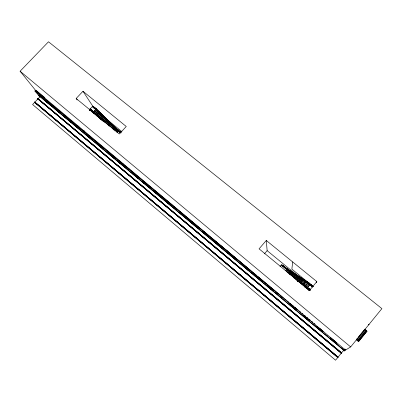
<?xml version="1.0" encoding="UTF-8"?>
<svg xmlns="http://www.w3.org/2000/svg" width="402" height="402" viewBox="0 0 402 402"><rect width="100%" height="100%" fill="white"/><g stroke="black" fill="none" stroke-linecap="round" stroke-linejoin="round"><path stroke-width="0.6" d="M283.184 266.521L283.516 266.129L283.184 266.521C292.189 274.315 303.47 278.988 312.505 286.737M283.239 266.471L282.671 266.013M283.405 266.275L283.108 266.069M286.681 269.174L308.766 283.526L312.771 286.772M286.737 269.109L299.158 277.179M286.571 271.516L287.621 270.139L288.505 270.717L289.38 271.43L288.334 272.672M289.38 271.43L290.269 272.008L288.872 273.667M290.269 272.008L291.164 272.591L289.762 274.249M291.164 272.591L292.058 273.174L290.656 274.832M292.646 261.913L291.882 269.149L309.349 283.44M292.058 273.174L292.952 273.757L291.55 275.42M89.54 109.967L90.128 110.042L89.485 109.816M292.952 273.757L293.857 274.345L292.45 276.008M90.164 109.213L90.385 109.439M293.857 274.345L294.756 274.933L293.354 276.601M290.561 304.751L290.641 304.153L290.269 305.46L290.525 304.294L296.128 308.967L295.927 309.947L290.385 305.324M290.445 305.359L290.581 304.349M294.756 274.933L295.666 275.521L293.907 277.611M92.681 106.475L93.028 106.324M295.666 275.521L296.575 276.114L294.812 278.209M296.575 276.114L297.49 276.707L295.726 278.807M297.49 276.707L298.405 277.305L296.636 279.405M293.098 307.575L293.264 306.59M293.153 307.63L293.324 306.625M293.204 307.666L293.375 306.676M298.405 277.305L299.324 277.903L297.199 280.43M299.324 277.903L300.244 278.501L298.118 281.033M300.244 278.501L301.168 279.104L299.043 281.641M301.168 279.104L302.098 279.707L300.676 281.405M296.078 308.932L295.812 310.088L296.043 309.806M302.098 279.707L303.028 280.315L300.892 282.862M303.028 280.315L304.897 281.531L302.761 284.088M304.897 281.531L305.842 282.144L303.696 284.706M305.842 282.144L307.731 283.375L305.58 285.943M307.731 283.375L312.751 287.154M300.5 283.279L305.962 286.882L309.46 289.736L309.249 290.058L309.615 289.576M309.399 289.862L309.701 290.098M309.771 289.887L306.138 286.676L305.249 286.299M309.63 289.53L309.872 289.892M312.264 286.375L312.108 286.631L312.454 286.219L311.485 285.43M312.203 286.5L312.711 286.837M312.575 286.525L312.49 286.098M312.359 286.284L312.635 286.455M309.309 319.967L308.877 320.997L309.359 320.002L303.671 315.258L303.259 316.304L303.49 316.022M303.671 315.258L303.374 316.163L308.992 320.856M303.43 316.198L303.721 315.309M316.434 282.727L316.826 281.596L266.285 240.461L259.074 248.843L309.545 290.324L316.826 281.636M306.133 318.454L306.455 317.59M317.178 326.524L316.6 327.444L317.178 326.524L322.952 331.338L322.303 332.208L322.54 331.921M316.781 327.344L317.233 326.58M338.047 357.182L34.672 101.982L34.592 102.425L337.735 357.534M319.51 329.625L319.992 328.886M319.565 329.68L320.057 328.926M319.635 329.725L320.118 328.992M322.359 332.002L322.881 331.293M356.293 339.675L358.544 341.529L366.986 331.173L366.202 330.539L357.855 340.831L358.634 341.474L366.986 331.173M344.197 349.504L343.625 350.006L344.881 349.062L345.142 349.278L343.464 350.484L344.077 350.996L350.65 346.916L381.9 308.625L48.501 41.783L20.1 71.224L35.532 90.314L345.529 350.097L34.914 91.013L35.562 90.334L34.914 91.013L39.838 96.892L39.371 96.5M343.816 350.057L335.554 360.217L32.592 104.53L40.16 96.555L39.597 95.862M344.077 350.996L344.429 350.564M364.926 329.057L366.302 330.469L357.941 340.775L356.463 339.429L357.227 338.494M357.986 337.554L364.071 330.062M357.157 340.132L365.614 329.766M335.73 343.414L335.966 343.127M332.183 339.966L336.072 343.218L335.841 343.509L336.655 342.77L335.956 343.363M331.233 339.177L330.288 338.389L330.052 338.675L330.796 337.886L336.605 342.735M322.952 331.338L317.057 326.67M345.142 349.177L344.283 349.449M305.425 286.083L305.369 286.154A2.603 0.352 39.8 0 1 306.565 287.043L306.62 286.973A2.603 0.352 39.8 0 0 305.425 286.083L297.038 280.561M297.093 280.49L305.54 285.948A2.603 0.357 39.8 0 1 306.736 286.837L310.284 289.726M305.61 285.822L307.761 283.244M308.178 282.792L308.233 282.722A2.603 0.372 39.7 0 1 309.434 283.606L309.374 283.676A2.603 0.372 39.7 0 0 308.178 282.792L285.284 267.908M301.892 284.51L305.791 287.088L305.962 286.882M306.168 286.998L308.716 283.867M305.485 286.013A2.603 0.357 39.8 0 1 306.681 286.907L306.736 286.837M309.49 283.541L309.55 283.47A2.598 0.372 39.7 0 0 308.349 282.586L308.294 282.651A2.598 0.372 39.7 0 1 309.49 283.541L312.932 286.375M307.118 287.621L309.63 284.611M307.324 287.792L309.836 284.782M303.882 286.028L304.872 286.787A2.603 0.352 39.8 0 1 306.068 287.681L309.389 290.244M306.681 286.907L309.681 289.244M312.434 285.938L312.816 286.093M296.128 308.967L290.405 304.435M297.787 281.33L300.269 278.37M299.063 281.511L301.193 278.973M299.636 282.546L302.123 279.576M300.565 283.159L303.058 280.184M301.495 283.772L303.992 280.792M302.43 284.39L304.927 281.4M303.369 285.008L305.872 282.013M304.636 285.325L306.816 282.631M291.219 275.702L292.973 273.621M292.118 276.295L293.872 274.209M293.018 276.888L294.777 274.797M293.571 277.903L295.686 275.385M294.48 278.496L296.596 275.978M280.385 295.761L280.621 295.48M280.626 295.962L280.862 295.681M295.39 279.099L297.51 276.576M280.365 297.194L280.596 296.917L281.757 297.882M280.601 297.39L280.837 297.113M296.304 279.697L298.425 277.169M297.219 280.3L299.344 277.767M282.963 265.762L286.324 268.435A2.497 0.347 40.1 0 0 287.179 269.049L308.997 283.254L312.565 286.083M312.52 285.842L309.555 283.43A2.844 0.407 39.7 0 0 308.249 282.465L287.184 268.797A2.241 0.312 40.1 0 1 286.425 268.25L286.38 268.37A2.497 0.352 40.1 0 0 287.234 268.983L307.821 282.244M285.531 270.662L286.571 269.43M286.656 269.36L282.355 265.415L283.008 265.843M285.696 270.802L286.742 269.566M287.068 269.174L281.651 264.526L279.993 266.481M286.576 271.375L287.621 270.139M287.103 272.501L288.505 270.717M273.325 290.847L273.094 291.123L273.259 289.651M287.998 272.948L289.39 271.295M288.887 273.531L290.284 271.873M289.425 274.531L291.174 272.45M290.319 275.114L292.073 273.033M283.254 266.039L282.686 265.566M283.129 265.566L283.365 265.908L282.541 265.345M260.586 279.742L260.446 280.561L260.461 278.983L258.667 277.486M242.667 264.717L242.873 265.431L248.129 269.817L247.898 270.084L247.537 268.667L247.768 268.395M242.873 265.431L242.642 265.697L242.22 264.235L247.537 268.667M264.375 253.873L267.139 250.642L266.285 240.461M235.461 258.732L235.678 259.883L235.175 258.355L235.411 258.089M225.587 250.054L225.823 249.788L227.065 251.059L226.934 250.717L226.703 250.984M226.929 251.175L227.165 250.903M227.462 253.024L227.693 252.757M227.688 253.21L227.914 252.943M229.321 254.119L230.728 255.29L230.497 255.556L230.05 253.848L235.291 258.22M217.266 242.818L217.939 243.426M220.834 247.034L220.608 247.3L220.05 245.506M220.608 245.898L220.854 245.617M221.452 248.004L221.678 247.743M215.356 241.883L215.738 242.783L215.512 243.049L214.784 241.346L219.934 245.642M205.271 232.813L205.904 233.341M208.141 235.853L208.683 237.346L207.995 235.451M192.111 223.065L191.885 223.321L191.015 221.291L196.025 225.467L196.844 227.462L192 223.19M193.362 222.879L193.985 223.401M185.428 217.703L184.257 215.879L184.488 215.618M177.629 211.417L177.855 211.166M180.181 212.653L180.649 213.492L180.423 213.748L179.428 211.623L184.372 215.748L185.161 217.216M181.684 213.145L182.307 213.794M171.383 205.759L171.157 206.015L169.951 203.94L165.086 199.884L166.343 201.995L166.569 201.744M171.88 206.618L172.106 206.367M175.051 207.904L175.282 207.643M176.177 208.844L176.408 208.583L176.865 209.196L176.624 208.764M176.393 209.02L176.729 208.638M169.951 203.94L170.177 203.683M170.353 203.985L170.704 203.588M160.117 196.357L159.89 196.608L158.684 194.317L154.363 190.714M154.644 191.231L155.368 192.392L155.142 192.643L153.77 190.442L158.569 194.447M143.62 182.146L144.243 183.111L144.017 183.357L142.534 181.066L147.268 185.015L148.705 187.272L148.926 187.02M147.268 185.015L147.494 184.764M138.027 177.92L137.806 178.166L136.258 175.83L131.585 171.935L133.178 174.307L133.399 174.061L132.132 173.006M125.097 167.564L125.323 167.317L126.248 168.091M128.58 169.141L129.022 168.659M119.268 161.83L119.992 162.87L119.771 163.112L118.047 160.639C120.293 160.906 128.117 171.971 123.062 164.815M122.967 164.458L123.419 163.961M113.887 157.775L113.665 158.016L111.992 155.373L110.63 154.237M92.988 106.882L92.792 106.359L95.51 108.62A2.276 0.291 43 0 1 96.545 109.54L117.208 129.504A2.015 0.261 42.6 0 0 117.907 130.137L120.489 132.183M121.057 132.439L120.595 132.067L120.972 132.499M112.103 128.344L113.655 126.655L96.57 110.133L92.299 106.651M112.274 128.615L113.826 126.931L113.655 126.655M112.992 129.198L114.54 127.519L113.826 126.931M113.163 129.469L114.711 127.791L114.54 127.519M113.882 130.057L115.429 128.374L114.711 127.791M114.439 129.906L115.6 128.65L115.429 128.374M114.766 130.916L116.314 129.233L115.6 128.65M115.324 130.766L116.485 129.504L116.314 129.233M97.957 144.479L103.299 148.936L103.078 149.177L101.193 146.579L101.415 146.338L98.711 144.017M117.163 129.499L117.213 129.439A2.246 0.291 42.6 0 0 117.997 130.153L120.706 132.353L120.399 132.168M116.042 131.348L117.198 130.087L116.485 129.504M116.208 131.62L117.369 130.359L117.198 130.087M118.052 130.092L118.103 130.037A2.246 0.291 42.6 0 1 117.319 129.323L117.268 129.384A2.246 0.291 42.6 0 0 118.052 130.092L120.796 132.353M93.736 107.691L93.922 107.972L94.058 107.344L93.736 107.691L96.465 109.907L117.997 130.745L120.972 132.972M116.927 132.203L118.082 130.946M117.062 132.318L118.223 131.057M105.455 122.721L107.404 120.615M105.636 123.002L107.585 120.896M106.354 123.59L108.304 121.479M106.53 123.866L108.48 121.761M107.249 124.454L109.198 122.344M107.429 124.731L109.374 122.625M108.143 125.318L110.093 123.208M108.324 125.595L110.264 123.489M109.037 126.178L110.982 124.072M109.605 126.037L111.158 124.349M110.319 126.62L111.877 124.937M110.495 126.896L112.047 125.213M111.213 127.479L112.766 125.796M111.384 127.756L112.937 126.072M98.937 117.344L101.289 114.806M99.656 117.927L102.007 115.389M102.193 115.681L99.842 118.213L100.56 118.801L102.912 116.263M85.661 134.635L86.073 134.559L85.852 134.796M87.752 135.529L88.601 136.67L88.38 136.906L86.465 134.082L90.862 137.755L92.817 140.388M100.746 119.087L103.093 116.55M103.811 117.138L101.465 119.67L101.646 119.957L103.997 117.424M102.364 120.54L104.711 118.007M102.55 120.826L104.892 118.294M103.264 121.409L105.61 118.876M103.45 121.69L105.791 119.163M104.555 121.856L106.51 119.746M104.736 122.138L106.691 120.027M86.465 134.082L88.515 136.801L92.761 140.564L90.777 137.886L90.998 137.65M78.053 126.997L78.938 126.047M89.49 109.63L92.415 111.917A2.276 0.281 42.9 0 1 93.364 112.756L92.435 112.042M102.937 120.992L93.952 112.329A2.276 0.281 42.9 0 0 92.922 111.404L92.867 111.465A2.276 0.281 42.9 0 1 93.897 112.384L102.028 120.188M90.385 109.158L93.028 111.289A2.276 0.281 42.9 0 1 94.063 112.208L104.44 122.178M89.505 109.645L92.726 106.188L95.676 108.45A2.276 0.296 43 0 1 96.706 109.369L118.399 130.6L96.545 109.54M95.696 109.414L93.329 111.957L94.204 112.676L96.57 110.133M93.49 112.088L95.852 109.545M92.973 111.349A2.276 0.281 42.9 0 1 94.008 112.269L94.063 112.208M95.621 108.505A2.276 0.296 43 0 1 96.651 109.424L96.706 109.369A2.492 0.322 43 0 0 95.621 108.359L93.314 106.485M90.963 110.309L91.224 110.565L91.37 110.228L91.048 110.575L93.932 112.625L97.827 116.384M90.631 109.706L94.093 112.454L90.505 109.495M96.465 109.907L118.173 130.685M93.264 106.877L96.787 109.56L93.153 106.661M96.892 109.786L95.676 108.59M94.4 112.967L96.761 110.424M95.118 113.555L97.48 111.012M95.309 113.846L97.671 111.304M96.028 114.429L98.389 111.887M96.219 114.721L98.575 112.183M96.937 115.309L99.294 112.766M97.128 115.595L99.485 113.057M83.239 131.323L84.124 130.369M100.198 113.64L97.842 116.183L98.033 116.469L100.389 113.932M98.751 117.057L101.103 114.515M90.827 110.821L89.772 110.068M92.922 111.404L89.887 109.113L90.199 109.54M90.681 109.475L90.45 109.148M93.219 106.756L92.525 106.279L92.837 106.711M95.676 108.45L92.797 106.314M75.661 126.077L73.405 123.399L77.757 127.027L79.973 129.68L75.661 126.077L74.234 124.213M93.812 107.806L93.973 107.485M93.44 112.66L91.239 110.857L91.561 110.51L89.932 109.183M67.571 118.53C76.099 128.796 63.762 113.726 63.275 114.947L65.511 117.811L65.732 117.58L69.516 120.741M59.958 112.761L59.737 112.992L57.451 110.083L53.205 106.545L55.531 109.485L55.752 109.254M76.154 98.495L82.978 91.259L126.248 126.479L119.329 133.982L76.154 98.495L77.214 100.028M45.843 99.942L45.466 99.59M43.989 98.596L46.019 101.128L45.803 101.359L43.391 98.354L47.577 101.852L49.954 104.827L47.667 101.726L43.919 98.59M38.763 95.073L38.547 95.299L343.881 350.222L344.233 349.785L343.841 350.248L38.667 95.45A1.216 0.653 -49.5 0 1 38.803 95.405M42.275 98.415L42.491 98.183L43.813 99.289M35.391 91.41L36.034 90.731M330.796 337.886L330.173 338.534L335.997 343.403M330.228 338.569L330.846 337.931M333.017 340.896L333.665 340.288M333.057 340.946L333.766 340.368M282.596 265.28L282.299 265.481L282.571 265.858M335.916 343.318L336.775 342.625M368.227 324.916L369.147 324.183M34.672 101.982L337.921 357.328M345.142 349.278L344.117 349.931L343.861 349.72M341.208 353.263L37.708 98.761L38.095 98.731L341.564 352.825M89.44 109.56L92.415 111.917M282.154 265.29L282.636 265.486M282.44 265.32L282.933 265.858M282.747 265.355L282.114 265.33L282.767 266.054M93.028 106.605L92.691 106.429L93.169 107.078M282.616 265.219L282.943 265.481M282.832 265.611L282.41 265.35M289.164 270.536L290.736 271.556M305.917 281.415L306.962 282.093M299.671 277.511L307.525 282.611M310.238 290.209L309.455 289.747M310.254 290.485L309.661 290.023M295.576 279.39L305.54 285.948M299.495 282.234L305.264 286.028A2.849 0.387 39.8 0 1 306.57 287.003L309.53 289.425M297.505 280.973L299.626 282.39M300.651 283.043L305.359 286.164M304.294 286.254L305.857 287.284M93.189 106.429L92.691 106.103L92.998 106.535M90.545 109.269L90.048 108.937L90.641 109.791M90.098 109.193L90.631 109.535M282.852 265.37L283.174 265.647M93.093 106.314L93.38 106.58M94.028 107.575L93.756 107.309M93.038 106.826L96.57 109.791M312.344 286.048L309.384 283.636A2.844 0.402 39.7 0 0 308.073 282.666M308.821 283.46L312.319 286.304M364.644 329.414L366.89 331.243M120.595 132.067L118.067 129.967A2.015 0.261 42.6 0 1 117.369 129.328M118.228 130.63L119.625 131.771M117.997 130.745L120.389 132.695M283.41 265.787L286.425 268.25A2.497 0.352 40.1 0 0 287.289 268.918M117.369 130.359L120.444 132.871M283.42 265.843L286.435 268.305M283.244 265.983L286.324 268.435M284.32 267.119L282.279 265.134M90.666 109.324L93.028 111.289M281.209 265.049L287.611 270.28M90.591 109.846L93.932 112.625M91.269 111.163L93.083 112.65M308.294 288.586L309.751 289.772M89.897 110.123L90.711 110.786M91.932 111.786L92.199 112.002M92.329 112.158L93.209 112.877M306.022 286.812L309.515 289.666M305.791 287.088L309.284 289.942M306.344 287.681L307.796 288.867M310.319 284.234L311.289 285.028M312.259 285.822L313.228 286.616M106.952 119.414L121.856 131.625M267.139 250.642L299.746 277.355M309.093 289.993L306.133 287.571A2.849 0.382 39.8 0 0 304.827 286.596M306.128 287.611L309.068 290.018M305.585 287.38L307.329 288.807M308.088 289.445L309.213 290.375M305.952 287.817L306.294 288.093M20.1 71.224L350.65 346.916M36.26 90.495L44.893 97.686M35.607 91.179L256.501 275.37M257.466 276.174L283.531 297.902M284.415 298.646L286.194 300.128M287.159 300.927L288.601 302.133M289.561 302.932L291.003 304.138M291.968 304.942L293.41 306.143M294.37 306.947L295.817 308.148M296.776 308.952L298.219 310.153M299.183 310.957L300.626 312.158M302.068 313.364L303.033 314.163M304.475 315.369L305.435 316.173M306.877 317.374L307.842 318.178M309.284 319.379L310.249 320.183M311.691 321.384L312.65 322.188M314.093 323.389L315.057 324.193M144.841 182.418L145.434 182.915M44.074 98.515L45.004 99.289M54.843 107.49L56.255 108.671M64.903 115.826L66.36 117.098M67.29 117.811L68.239 118.61M74.501 123.886L75.37 124.615M77.109 126.067L77.978 126.791M87.902 135.067L86.576 133.961L87.535 135.243M108.264 151.986L112.666 156.046M144.8 182.468L145.926 183.392M154.479 190.588L158.795 194.191M161.735 196.578L162.694 197.377M163.649 198.176L165.091 199.377M166.046 200.176L169.88 203.372M172.714 205.734L170.584 203.724M173.654 206.517L175.061 207.693M179.543 211.492L182.352 213.743M183.578 214.794L184.538 215.598M194.774 224.2L191.131 221.16L191.593 222.06M203.03 231.08L204.874 232.622M205.638 233.19L207.186 234.547M212.351 238.788L224.597 249.004M227.291 251.25L250.833 270.883M290.495 303.957L291.455 304.761M292.892 305.957L293.852 306.761M295.294 307.962L296.249 308.826M54.164 107.138L56.305 108.932M64.245 115.545L65.531 116.62M65.601 116.686L66.42 117.369M74.385 124.007L75.692 125.092M97.746 143.494L96.882 142.775L98.781 145.368M107.952 152.011L109.721 153.479L111.56 156.036M121.831 163.584L118.158 160.514L119.881 162.991L124.479 166.835M132.63 172.589L136.368 175.704L137.605 177.578M146.434 184.111L142.645 180.94L144.162 183.252L148.815 187.146L147.353 184.875M165.604 200.095L170.066 203.814L171.267 205.884M207.146 234.743L202.915 231.215L203.814 233.044M219.623 245.15L214.949 241.26L215.663 242.939M260.345 279.119L254.953 274.621L255.235 275.978L260.561 280.425L260.421 279.556M267.722 285.279L273.139 289.792M86.355 134.198L90.777 137.886M101.193 146.579L96.716 142.846L98.646 145.474L98.867 145.238L98.324 144.499M111.882 155.499L107.344 151.71L109.173 154.267M179.312 211.753L184.257 215.879M190.9 221.422L195.91 225.602M207.879 235.582L202.799 231.346L203.658 233.15L203.884 232.889L206.628 235.175M229.934 253.984L235.175 258.355M260.23 279.259L254.838 274.762L255.119 276.114L255.215 275.184M273.023 289.932L267.556 285.37L267.692 286.611L273.249 291.028M303.55 315.399L309.238 320.143M330.68 338.032L336.534 342.916M44.994 99.962L45.386 100.289M48.119 102.57L48.516 102.902M54.687 108.053L55.345 108.706L54.526 107.701M68.074 119.223L69.812 121.183M75.219 125.183L74.807 124.841L75.455 125.489M88.209 136.022L87.792 135.675L88.43 136.318M91.093 138.429L91.51 138.775M98.445 144.564L98.023 144.212L98.656 144.851M101.455 147.072L101.877 147.428M108.585 153.026L109.213 153.664L108.786 153.308M112.153 156.001L112.776 156.639L112.349 156.277M119.263 161.936L119.886 162.569L119.454 162.207M136.765 176.538L136.323 176.171L136.936 176.795M147.72 185.679L147.273 185.307L147.876 185.93M154.81 191.593L155.413 192.216L154.961 191.839M170.358 204.568L169.895 204.186L170.488 204.799M180.357 212.914L180.945 213.522L180.478 213.13M196.106 226.055L195.628 225.658L196.206 226.261M208.08 236.049L207.598 235.647L208.171 236.24M215.562 242.29L216.125 242.883L215.643 242.476M220.07 246.049L219.582 245.642L220.145 246.235M45.255 100.289L45.652 100.621M48.381 102.897L48.778 103.229M68.315 119.535L68.722 119.871M91.309 138.72L91.731 139.072M101.661 147.358L102.088 147.715M39.697 95.852L40.627 96.631M46.019 101.128L50.175 104.595M51.567 105.761L52.496 106.535M57.154 110.419L59.491 112.369M70.953 121.937L72.4 123.148M73.842 124.354L74.807 125.158M76.249 126.359L79.606 129.158M89.038 137.032L92.54 139.961M107.63 152.554L113.409 157.373M114.826 158.559L115.766 159.343M117.645 160.911L118.585 161.694M119.992 162.87L121.816 164.388M123.178 165.529L124.545 166.669L123.841 165.644M135.253 175.604L136.64 176.764M144.243 183.111L150.77 188.558M155.368 192.392L159.639 195.96M161.498 197.513L162.418 198.281M163.805 199.437L164.725 200.206M167.051 202.146L168.011 202.95M169.458 204.151L170.418 204.955M173.543 207.563L174.503 208.362M175.94 209.563L176.895 210.362M180.649 213.492L182.87 215.351M183.759 216.09L185.096 217.206M185.538 217.577L186.95 218.753M187.885 219.537L189.764 221.105M193.468 224.19L196.618 226.823M197.528 227.582L198.432 228.341M212.552 240.125L213.462 240.883M215.738 242.783L216.668 243.557M218.055 244.717L219.447 245.878M222.14 248.124L223.527 249.285M232.612 256.863L233.552 257.652M234.964 258.833L235.909 259.617M241.481 264.27L242.411 265.044M249.089 270.621L250.054 271.425M251.496 272.626L252.461 273.43M253.903 274.636L254.868 275.44M257.124 277.325L258.456 278.435M259.345 279.179L260.677 280.289M261.129 280.666L262.491 281.802M268.37 286.711L269.722 287.837M271.526 289.345L272.873 290.47M275.596 292.741L276.963 293.882M290.505 305.183L292.349 306.726M293.274 307.495L294.661 308.651M302.56 315.248L306.299 318.369M308.173 319.932L309.113 320.716M314.565 325.263L315.475 326.022M317.786 327.957L319.213 329.143M320.163 329.936L321.585 331.127M327.097 335.725L328.007 336.489M341.569 347.805L342.489 348.569M50.064 104.711L45.908 101.244L43.843 98.671M69.878 121.253L65.621 117.696L63.817 115.359M113.776 157.896L109.284 154.147L107.877 152.152M133.288 174.182L137.916 178.046M160.001 196.483L155.252 192.518L154.157 190.759M166.458 201.869L171.312 205.93M180.533 213.623L185.015 217.366M203.769 233.019L208.799 237.215M220.678 247.124L215.628 242.914L214.899 241.21M235.793 259.752L230.612 255.426L230.05 253.848M316.721 327.303L322.419 332.062M37.858 98.631L341.519 352.906M37.919 98.837L341.419 353.006M341.393 353.051L37.778 98.791L341.338 353.127M338.092 357.097L34.763 102.183L337.946 357.277M34.542 102.183L337.861 357.403M312.645 286.299L312.379 286.008L312.927 286.561M310.002 289.47L306.746 286.797A2.849 0.387 39.8 0 0 305.435 285.827M309.62 289.309L310.118 289.747M309.826 289.676L309.565 289.38L310.063 289.817M309.012 290.088L309.51 290.525M308.897 290.224L309.218 290.45M91.123 110.133L91.314 110.289M93.354 107.294L93.616 107.535M120.645 132.379L120.901 132.61M91.138 110.188L90.405 109.475M90.716 110.123L90.978 110.359M90.269 110.57L90.53 110.806M309.766 289.666L310.113 289.937M283.159 266.069L282.425 265.385M309.329 290.239L309.671 290.505M93.515 107.123L93.777 107.359M312.751 286.088L313.098 286.355M312.58 286.294L313.017 286.711M93.988 112.57L96.083 114.59M99.681 118.062L101.485 119.796M93.772 112.801L97.666 116.555M95.681 114.756L97.475 116.485M93.45 112.836L95.289 114.57M93.395 112.892L94.294 113.761M102.525 116.389L105.646 119.404M114.56 128.027L117.68 131.042M94.008 112.269L103.892 121.801M96.651 109.424L118.314 130.404M96.626 109.736L102.309 115.233M107.203 119.972L114.65 127.183M90.741 110.108L90.244 109.645M93.103 107.053L93.792 107.63M90.535 109.907L90.204 109.289M89.797 110.098L90.088 110.354M93.043 106.646L93.334 106.907M93.279 106.962L92.942 106.595M90.349 109.711L90.098 109.249M90.51 109.54L90.103 109.103M92.867 106.44L93.148 106.711M45.572 99.977L47.984 102.972M45.647 100.043L48.004 102.982M53.702 106.917L55.662 109.374L59.848 112.877L58.295 110.917M55.416 108.188L57.762 111.128M65.506 116.605L67.772 119.484M64.551 116.067L64.792 116.374M75.666 125.082L77.837 127.886M74.641 124.484L75.47 125.57M89.752 109.987L89.43 109.615M77.847 126.901L79.923 129.63M88.646 135.906L90.616 138.554M88.671 135.921L90.701 138.625M96.827 142.72L98.756 145.353L103.188 149.057L101.304 146.459L99.063 144.589L100.992 147.217M97.244 143.017L97.847 143.846M101.284 146.444L103.143 149.011M109.691 153.463L111.465 155.956M111.962 155.358L113.711 157.83M118.208 160.569L119.907 163.006M120.424 162.413L122.178 164.905M132.333 172.759L133.323 174.202M91.048 110.575L91.239 110.857M132.565 172.81L132.73 173.061M134.032 173.754L135.63 176.131M133.997 173.734L135.539 176.051M136.338 175.689L137.554 177.528M82.978 91.259L92.847 106.304M144.976 182.895L146.499 185.201M156.277 192.317L157.664 194.523M156.242 192.292L157.564 194.437M158.639 194.297L159.936 196.417M165.202 199.759L166.488 201.889M167.629 201.784L168.89 203.894M167.599 201.764L168.83 203.859M170.031 203.794L170.925 205.327M179.428 211.623L180.573 213.648M181.855 213.658L183.016 215.683M184.332 215.723L185.111 217.17M191.015 221.291L192.035 223.216M193.478 223.351L194.508 225.281M196.221 225.909L196.684 226.828M196.261 225.934L196.724 226.864M205.407 233.301L206.281 235.115M205.517 233.396L206.326 235.145M217.517 243.401L218.206 245.064M220.839 245.632L220.979 245.989M230.165 253.717L230.492 254.632M230.11 253.908L230.658 255.456M232.723 256.084L233.24 257.612L232.668 256.034M232.617 256.004L233.14 257.526M235.25 258.195L235.743 259.697M242.803 265.591L242.391 264.149L247.652 268.531L248.014 269.953L242.758 265.566L242.336 264.099M244.989 266.31L245.381 267.752L245.034 266.355M247.612 268.506L247.969 269.908M255.014 274.682L255.285 276.013M257.712 276.933L257.953 278.239M257.647 276.867L257.893 278.199M257.592 276.832L257.838 278.144M260.36 279.511L260.501 280.365M270.445 287.556L270.546 288.752L270.405 287.51M270.355 287.48L270.456 288.676M273.099 289.762L273.164 290.937M92.812 111.379A2.492 0.307 42.9 0 1 93.937 112.384M92.973 111.203A2.492 0.307 42.9 0 1 94.103 112.213M95.46 108.535A2.492 0.322 43 0 1 96.586 109.54M92.359 111.831A2.492 0.307 42.9 0 1 93.4 112.751M93.169 112.791A2.276 0.276 42.9 0 0 92.309 112.032L92.254 112.088A2.492 0.307 42.9 0 1 93.048 112.746M92.365 111.972A2.276 0.281 42.9 0 1 93.224 112.731M287.018 268.993A2.241 0.312 40.1 0 1 286.259 268.446M287.118 269.119A2.497 0.347 40.1 0 1 286.269 268.501M304.907 286.917A2.603 0.352 39.8 0 1 305.389 287.259M305.696 287.495A2.603 0.352 39.8 0 1 305.907 287.661M304.952 287.008A2.849 0.382 39.8 0 1 305.279 287.244M304.937 287.048A2.603 0.352 39.8 0 1 305.229 287.254M290.912 305.163L291.425 305.716L290.912 305.163M295.088 308.651L295.601 309.203L295.088 308.651M303.872 315.982L304.374 316.525L303.872 315.982M306.51 317.625L306.178 318.505L306.55 317.67M317.278 327.168L317.771 327.705L317.278 327.168M321.811 330.946L322.298 331.484L321.811 330.946M330.856 338.494L331.404 338.956L330.856 338.494M335.424 342.308L335.977 342.77L335.424 342.308M58.34 111.098L57.938 110.766L58.591 111.419L58.34 111.098M65.104 116.741L64.697 116.404L65.345 117.057L65.104 116.741M133.278 173.629L132.836 173.262L133.454 173.89L133.278 173.629M144.092 182.654L143.645 182.282L144.253 182.905L144.092 182.654M159.031 195.121L158.579 194.739L159.177 195.357L159.031 195.121M166.559 201.397L166.096 201.015L166.694 201.628L166.559 201.397M184.513 216.382L184.046 215.99L184.513 216.382M192.267 222.849L191.794 222.457L192.267 222.849M204.085 232.713L203.608 232.316L204.085 232.713M231.235 255.37L230.743 254.958L231.235 255.37M235.145 258.632L234.652 258.22L235.145 258.632M243.366 265.486L242.863 265.069L243.366 265.486M247.436 268.883L246.928 268.466L247.436 268.883M255.898 275.948L255.391 275.526L255.898 275.948M260.134 279.48L259.622 279.058L260.134 279.48M268.586 286.536L268.069 286.103L268.586 286.536M272.852 290.093L272.335 289.661L272.852 290.093M218.17 245.039L217.472 243.356L218.135 245.019"/></g></svg>
